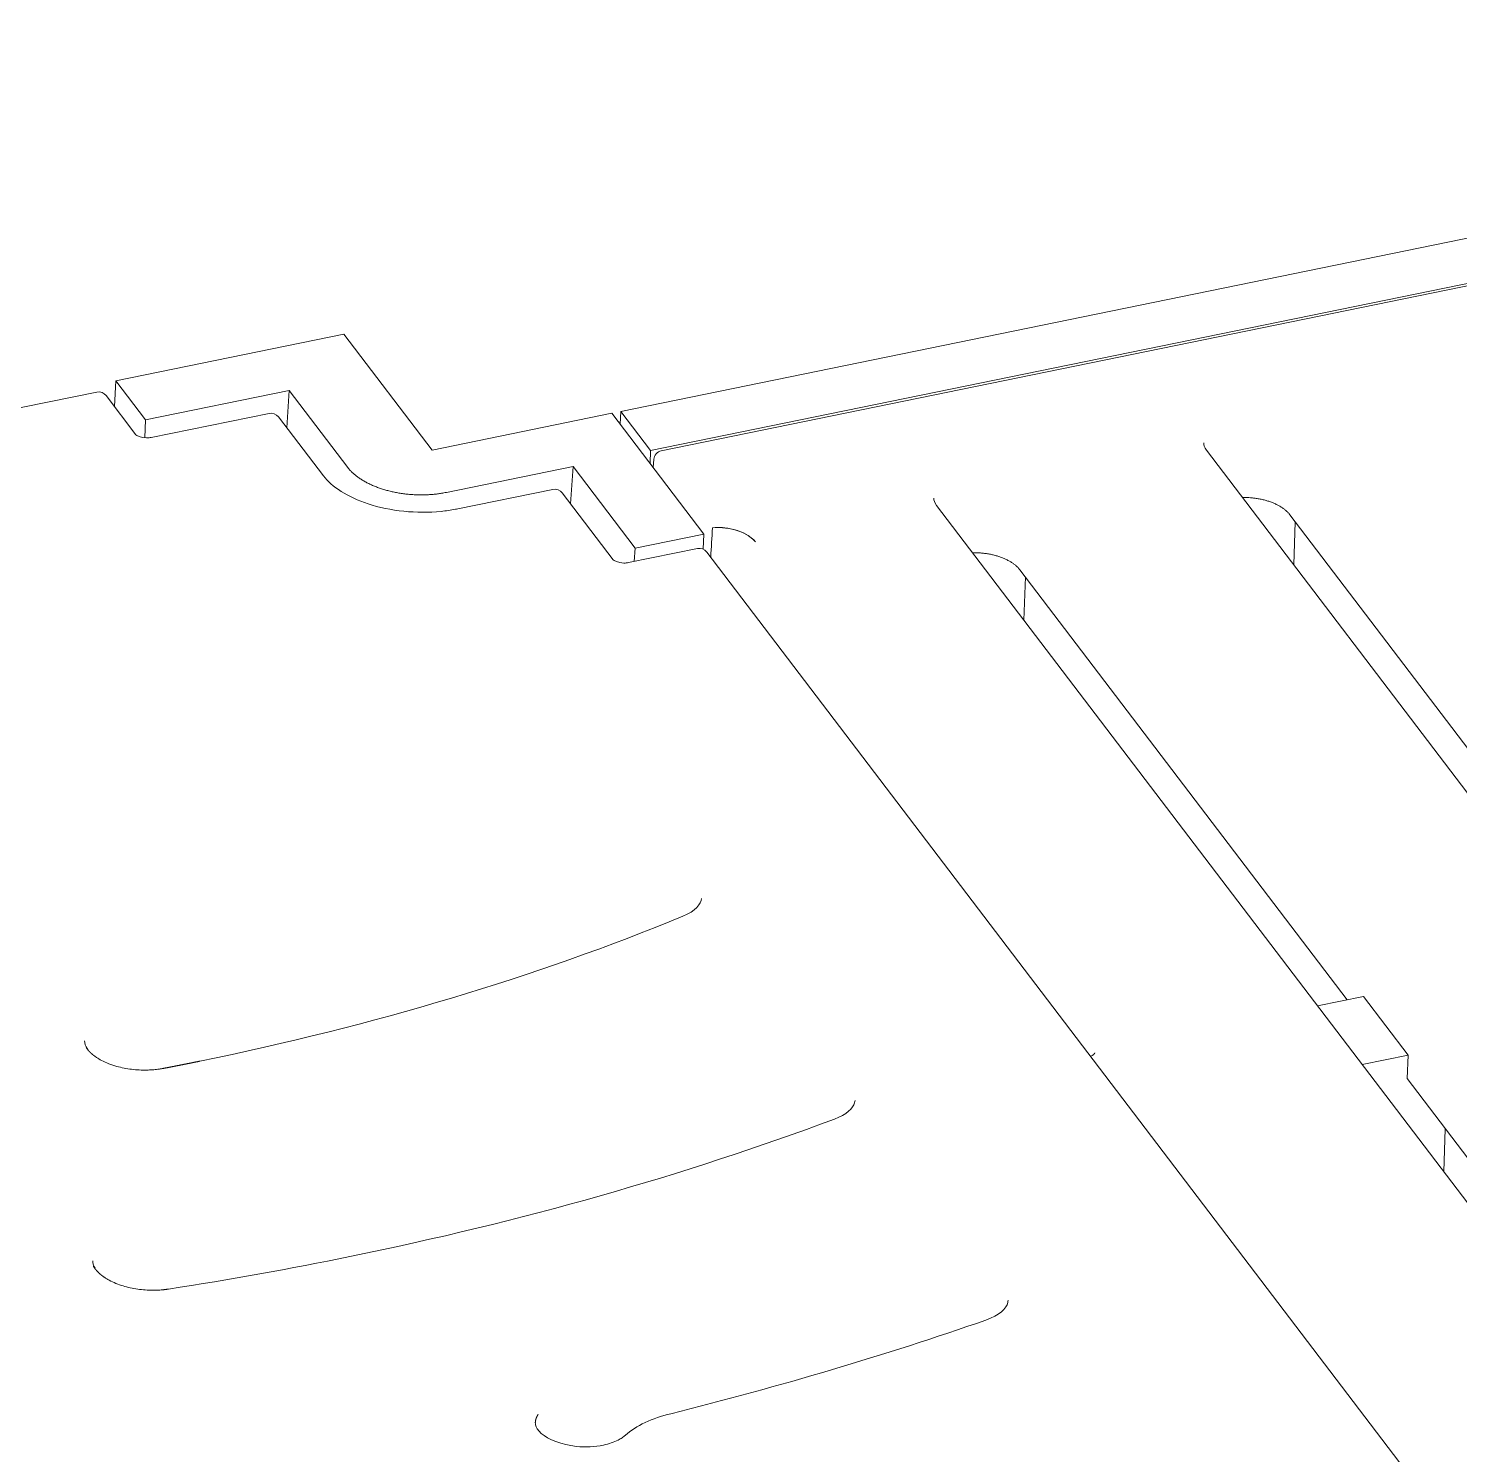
# Model space of a CAD drawing. Header units: millimetres. Extents: x 4267 to 8467, y 166 to 3136.
# Drawn here: x 4687.8 to 4757.4, y 1873.2 to 1942.5 of the extents above; entities that cross this region are included whole.
import ezdxf

# ---------------------------------------------------------------- set-up
doc = ezdxf.new("R2010")
doc.units = ezdxf.units.MM
doc.styles.get("Standard").update_dxf_attribs({"font": 'SimSun.ttf'})
doc.dimstyles.new('ISO-25', dxfattribs={"dimtxt": 2.5, "dimasz": 2.5, "dimexe": 1.25, "dimexo": 0.625, "dimtad": 1, "dimtxsty": 'Standard', "dimcen": 2.5, "dimadec": 0, "dimazin": 0, "dimtfac": 1, "dimtmove": 0, "dimatfit": 3, "dimfxl": 1, "dimarcsym": 0})

msp = doc.modelspace()

# ---------------------------------------------------------------- linework, layer by layer
at = {"linetype": 'Continuous', "lineweight": 5}
for p, q in [((4716.615, 1923.888, 326.374), (5135.162, 2009.535, 326.374)), ((4718.065, 1921.983, 326.374), (5136.612, 2007.63, 326.374)), ((4772.067, 1932.918, 326.374), (4718.585, 1921.974, 326.374)), ((4692.056, 1925.377, 326.374), (4703.147, 1927.646, 326.374)), ((4703.147, 1927.646, 326.374), (4707.436, 1922.01, 326.374)), ((4691.993, 1924.125, 326.374), (4692.056, 1925.377, 326.374)), ((4692.056, 1925.377, 326.374), (4693.5, 1923.48, 326.374)), ((4691.129, 1924.833, 326.374), (4608.195, 1907.862, 326.374)), ((4693.033, 1922.758, 326.374), (4691.585, 1924.662, 326.374)), ((4693.5, 1923.48, 326.374), (4700.487, 1924.909, 326.374)), ((4700.369, 1923.097, 326.374), (4700.487, 1924.909, 326.374)), ((4700.487, 1924.909, 326.374), (4703.333, 1921.17, 326.374)), ((4699.511, 1923.798, 326.374), (4693.778, 1922.625, 326.374)), ((4716.182, 1923.8, 326.374), (4707.436, 1922.01, 326.374)), ((4720.654, 1917.924, 326.374), (4716.182, 1923.8, 326.374)), ((4716.615, 1923.888, 326.374), (4716.589, 1923.265, 326.374)), ((4718.065, 1921.983, 326.374), (4716.615, 1923.888, 326.374)), ((4693.468, 1922.605, 326.374), (4693.5, 1923.48, 326.374)), ((4702.152, 1920.755, 326.374), (4699.966, 1923.627, 326.374)), ((4718.039, 1921.359, 326.374), (4718.065, 1921.983, 326.374)), ((4772.755, 1885.682, 326.374), (4745.108, 1922.009, 326.374)), ((4708.134, 1919.951, 326.374), (4714.294, 1921.212, 326.374)), ((4714.294, 1921.212, 326.374), (4714.176, 1919.399, 326.374)), ((4714.294, 1921.212, 326.374), (4717.316, 1917.241, 326.374)), ((4718.222, 1921.562, 326.374), (4718.19, 1921.161, 326.374)), ((4713.318, 1920.1, 326.374), (4708.683, 1919.151, 326.374)), ((4716.252, 1916.671, 326.374), (4713.773, 1919.929, 326.374)), ((4765.306, 1875.534, 326.374), (4731.98, 1919.323, 326.374)), ((4765.075, 1897.961, 326.374), (4749.163, 1918.869, 326.374)), ((4749.424, 1918.526, 326.374), (4749.352, 1916.432, 326.374)), ((4717.316, 1917.241, 326.374), (4720.654, 1917.924, 326.374)), ((4720.654, 1917.924, 326.374), (4720.618, 1917.195, 326.374)), ((4720.347, 1917.223, 326.374), (4716.997, 1916.537, 326.374)), ((4717.316, 1917.241, 326.374), (4717.265, 1916.592, 326.374)), ((4756.675, 1869.915, 326.374), (4720.802, 1917.052, 326.374)), ((4751.947, 1895.275, 326.374), (4736.035, 1916.183, 326.374)), ((4736.297, 1915.839, 326.374), (4736.225, 1913.746, 326.374)), ((4750.506, 1894.98, 326.374), (4752.746, 1895.439, 326.374)), ((4752.746, 1895.439, 326.374), (4754.921, 1892.581, 326.374)), ((4754.921, 1892.581, 326.374), (4752.681, 1892.123, 326.374)), ((4754.864, 1891.443, 326.374), (4754.921, 1892.581, 326.374)), ((4769.756, 1871.874, 326.374), (4754.864, 1891.443, 326.374)), ((4756.649, 1886.909, 326.374), (4756.721, 1889.002, 326.374)), ((4712.595, 1875.096, 326.374), (4712.595, 1875.106, 326.374))]:
    msp.add_line(p, q, dxfattribs=at)
for points in [[(4703.333, 1921.17), (4703.379, 1921.112, 0.009865), (4703.428, 1921.054, 0.00936), (4703.481, 1920.997, 0.008951), (4703.537, 1920.94, 0.008722), (4703.597, 1920.884, 0.008431), (4703.66, 1920.829, 0.008139), (4703.726, 1920.774, 0.007841), (4703.795, 1920.721, 0.007587), (4703.867, 1920.668, 0.00732), (4703.942, 1920.617, 0.00708), (4704.02, 1920.567, 0.006838), (4704.101, 1920.518, 0.00662), (4704.185, 1920.47, 0.006403), (4704.271, 1920.424, 0.006205), (4704.359, 1920.379, 0.006012), (4704.449, 1920.336, 0.005834), (4704.542, 1920.294, 0.005664), (4704.637, 1920.254, 0.005506), (4704.733, 1920.216, 0.005355), (4704.831, 1920.179, 0.00521), (4704.931, 1920.145, 0.005083), (4705.031, 1920.112, 0.004962), (4705.133, 1920.081, 0.004839), (4705.236, 1920.052, 0.004706), (4705.34, 1920.024, 0.004649), (4705.444, 1919.999, 0.004581), (4705.551, 1919.975, 0.004498), (4705.659, 1919.952, 0.00449), (4705.769, 1919.932, 0.004465), (4705.88, 1919.913, 0.00444), (4705.993, 1919.896, 0.004411), (4706.106, 1919.881, 0.004397), (4706.22, 1919.868, 0.004384), (4706.335, 1919.857, 0.004384), (4706.451, 1919.848, 0.004366), (4706.567, 1919.841, 0.004342), (4706.683, 1919.836, 0.004378), (4706.799, 1919.833, 0.004468), (4706.915, 1919.832, 0.00436), (4707.031, 1919.833, 0.0041), (4707.145, 1919.836, 0.004517), (4707.261, 1919.841, 0.005372), (4707.378, 1919.849, 0.004164), (4707.487, 1919.857, 0.001561), (4707.586, 1919.866, 0.005816), (4707.709, 1919.881, 0.010169), (4707.894, 1919.91, 0.005168), (4708.134, 1919.951, 0.0028)], [(4749.163, 1918.869), (4749.128, 1918.913, 0.012485), (4749.089, 1918.958, 0.011397), (4749.046, 1919.002, 0.010733), (4749.001, 1919.046, 0.010588), (4748.951, 1919.089, 0.010233), (4748.898, 1919.132, 0.009865), (4748.841, 1919.174, 0.009466), (4748.781, 1919.216, 0.009174), (4748.717, 1919.256, 0.008828), (4748.65, 1919.296, 0.008551), (4748.579, 1919.334, 0.008239), (4748.506, 1919.372, 0.007989), (4748.429, 1919.407, 0.007726), (4748.349, 1919.441, 0.00752), (4748.266, 1919.474, 0.007274), (4748.181, 1919.504, 0.007048), (4748.094, 1919.533, 0.006911), (4748.004, 1919.56, 0.006872), (4747.913, 1919.584, 0.006537), (4747.82, 1919.607, 0.00602), (4747.726, 1919.627, 0.00646), (4747.63, 1919.645, 0.007463), (4747.531, 1919.661, 0.005681), (4747.437, 1919.674, 0.002193), (4747.352, 1919.685, 0.007661), (4747.243, 1919.694, 0.012902), (4747.078, 1919.7, 0.006433), (4746.861, 1919.705, 0.003461)], [(4736.035, 1916.183), (4736, 1916.227, 0.012486), (4735.961, 1916.271, 0.011398), (4735.919, 1916.315, 0.010734), (4735.873, 1916.359, 0.010589), (4735.823, 1916.403, 0.010234), (4735.77, 1916.446, 0.009866), (4735.713, 1916.488, 0.009467), (4735.653, 1916.53, 0.009174), (4735.589, 1916.57, 0.008829), (4735.522, 1916.61, 0.008551), (4735.451, 1916.648, 0.00824), (4735.378, 1916.685, 0.00799), (4735.301, 1916.721, 0.007726), (4735.221, 1916.755, 0.007521), (4735.138, 1916.787, 0.007275), (4735.053, 1916.818, 0.007048), (4734.966, 1916.847, 0.006912), (4734.876, 1916.874, 0.006873), (4734.785, 1916.898, 0.006537), (4734.692, 1916.921, 0.006021), (4734.598, 1916.941, 0.00646), (4734.502, 1916.959, 0.007463), (4734.403, 1916.974, 0.005681), (4734.309, 1916.988, 0.002193), (4734.224, 1916.999, 0.007661), (4734.116, 1917.007, 0.012901), (4733.95, 1917.014, 0.006433), (4733.734, 1917.019, 0.00346)], [(4691.116, 1892.47), (4691.103, 1892.479, -0.001506), (4691.091, 1892.488, -0.001526), (4691.078, 1892.496, -0.00154), (4691.065, 1892.505, -0.001546), (4691.053, 1892.514, -0.001555), (4691.041, 1892.523, -0.001564), (4691.029, 1892.532, -0.001575), (4691.017, 1892.54, -0.001583), (4691.005, 1892.549, -0.001593), (4690.993, 1892.558, -0.001602), (4690.981, 1892.567, -0.001613), (4690.97, 1892.576, -0.001622), (4690.958, 1892.585, -0.001633), (4690.947, 1892.594, -0.001642), (4690.936, 1892.603, -0.001653), (4690.925, 1892.612, -0.001662), (4690.914, 1892.621, -0.001673), (4690.903, 1892.631, -0.001682), (4690.893, 1892.64, -0.001693), (4690.882, 1892.649, -0.001702), (4690.872, 1892.658, -0.001713), (4690.862, 1892.667, -0.001723), (4690.852, 1892.676, -0.001734), (4690.842, 1892.685, -0.001743), (4690.832, 1892.695, -0.001755), (4690.822, 1892.704, -0.001764), (4690.813, 1892.713, -0.001776), (4690.803, 1892.722, -0.001785), (4690.794, 1892.732, -0.001797), (4690.785, 1892.741, -0.001807), (4690.775, 1892.75, -0.001818), (4690.766, 1892.759, -0.001827), (4690.758, 1892.769, -0.00184), (4690.749, 1892.778, -0.001852), (4690.74, 1892.787, -0.00186), (4690.732, 1892.796, -0.001858), (4690.723, 1892.806, -0.001885), (4690.715, 1892.815, -0.00193), (4690.707, 1892.824, -0.001891), (4690.699, 1892.834, -0.001784), (4690.691, 1892.843, -0.001966), (4690.684, 1892.852, -0.002323), (4690.676, 1892.862, -0.001813), (4690.668, 1892.871, -0.000762), (4690.662, 1892.879, -0.002515), (4690.654, 1892.889, -0.00405), (4690.642, 1892.906, -0.001983), (4690.626, 1892.927, -0.001078)], [(4739.556, 1892.566), (4739.561, 1892.569, 0.003779), (4739.566, 1892.572, 0.003746), (4739.571, 1892.576, 0.003737), (4739.576, 1892.579, 0.003761), (4739.58, 1892.583, 0.003772), (4739.585, 1892.586, 0.003779), (4739.59, 1892.59, 0.003784), (4739.594, 1892.594, 0.003793), (4739.599, 1892.597, 0.003798), (4739.603, 1892.601, 0.003807), (4739.608, 1892.605, 0.003809), (4739.612, 1892.61, 0.003813), (4739.616, 1892.614, 0.003819), (4739.621, 1892.618, 0.00383), (4739.625, 1892.622, 0.003822), (4739.629, 1892.627, 0.003802), (4739.633, 1892.631, 0.003835), (4739.637, 1892.636, 0.003916), (4739.641, 1892.64, 0.003802), (4739.645, 1892.645, 0.00355), (4739.649, 1892.65, 0.003918), (4739.653, 1892.655, 0.004671), (4739.656, 1892.66, 0.003539), (4739.66, 1892.664, 0.00121), (4739.663, 1892.669, 0.004992), (4739.667, 1892.674, 0.008573), (4739.673, 1892.683, 0.004177), (4739.68, 1892.695, 0.002207)], [(4696.14, 1892.289), (4696.111, 1892.283, -0.000051), (4696.082, 1892.277, -0.000051), (4696.053, 1892.271, -0.000051), (4696.024, 1892.265, -0.000051), (4695.995, 1892.259, -0.000051), (4695.965, 1892.253, -0.000051), (4695.936, 1892.247, -0.000051), (4695.907, 1892.241, -0.000051), (4695.878, 1892.236, -0.000051), (4695.849, 1892.23, -0.000051), (4695.819, 1892.224, -0.000051), (4695.79, 1892.218, -0.000051), (4695.761, 1892.212, -0.000051), (4695.732, 1892.206, -0.000051), (4695.703, 1892.2, -0.000051), (4695.673, 1892.194, -0.000051), (4695.644, 1892.188, -0.000051), (4695.615, 1892.183, -0.000051), (4695.586, 1892.177, -0.000051), (4695.557, 1892.171, -0.000051), (4695.527, 1892.165, -0.000051), (4695.498, 1892.159, -0.000051), (4695.469, 1892.153, -0.000051), (4695.44, 1892.147, -0.000051), (4695.411, 1892.142, -0.000051), (4695.381, 1892.136, -0.000051), (4695.352, 1892.13, -0.000051), (4695.323, 1892.124, -0.000051), (4695.294, 1892.118, -0.000051), (4695.265, 1892.113, -0.000049), (4695.235, 1892.107, -0.000048), (4695.206, 1892.101, -0.000046), (4695.177, 1892.095, -0.000046), (4695.148, 1892.089, -0.000046), (4695.119, 1892.084, -0.000046), (4695.089, 1892.078, -0.000046), (4695.06, 1892.072, -0.000046), (4695.031, 1892.066, -0.000046), (4695.002, 1892.061, -0.000046), (4694.972, 1892.055, -0.000046), (4694.943, 1892.049, -0.000046), (4694.914, 1892.043, -0.000046), (4694.885, 1892.038, -0.000046), (4694.855, 1892.032, -0.000046), (4694.826, 1892.026, -0.000046), (4694.797, 1892.02, -0.000046), (4694.767, 1892.015, -0.000046), (4694.738, 1892.009, -0.000047), (4694.709, 1892.003, -0.000046), (4694.679, 1891.998, -0.000043), (4694.65, 1891.992, -0.000047), (4694.621, 1891.986, -0.000056), (4694.59, 1891.98, -0.000043), (4694.562, 1891.975, -0.000015), (4694.536, 1891.97, -0.00006), (4694.503, 1891.963, -0.000104), (4694.452, 1891.953, -0.000051), (4694.386, 1891.941, -0.000027)], [(4691.521, 1881.761), (4691.505, 1881.771, -0.001795), (4691.49, 1881.782, -0.001823), (4691.475, 1881.792, -0.001843), (4691.46, 1881.803, -0.001851), (4691.446, 1881.813, -0.001864), (4691.431, 1881.824, -0.001877), (4691.417, 1881.834, -0.001893), (4691.402, 1881.845, -0.001905), (4691.388, 1881.856, -0.00192), (4691.375, 1881.866, -0.001933), (4691.361, 1881.877, -0.001948), (4691.347, 1881.888, -0.001961), (4691.334, 1881.899, -0.001976), (4691.321, 1881.91, -0.001989), (4691.308, 1881.92, -0.002005), (4691.295, 1881.931, -0.002018), (4691.283, 1881.942, -0.002034), (4691.271, 1881.953, -0.002047), (4691.258, 1881.964, -0.002064), (4691.246, 1881.975, -0.002077), (4691.235, 1881.986, -0.002094), (4691.223, 1881.997, -0.002107), (4691.211, 1882.008, -0.002123), (4691.2, 1882.019, -0.002137), (4691.189, 1882.03, -0.002154), (4691.178, 1882.041, -0.002167), (4691.167, 1882.053, -0.002184), (4691.157, 1882.064, -0.002197), (4691.146, 1882.075, -0.002214), (4691.136, 1882.086, -0.002228), (4691.126, 1882.097, -0.002244), (4691.116, 1882.108, -0.002257), (4691.107, 1882.119, -0.002275), (4691.097, 1882.13, -0.002291), (4691.088, 1882.141, -0.002304), (4691.079, 1882.152, -0.002305), (4691.07, 1882.164, -0.002338), (4691.061, 1882.175, -0.002394), (4691.052, 1882.186, -0.002353), (4691.044, 1882.197, -0.002216), (4691.035, 1882.208, -0.002481), (4691.027, 1882.219, -0.003021), (4691.019, 1882.231, -0.002303), (4691.011, 1882.242, -0.000755), (4691.004, 1882.252, -0.00333), (4690.996, 1882.265, -0.005866), (4690.983, 1882.285, -0.00289), (4690.966, 1882.312, -0.001529)], [(4712.595, 1875.106), (4712.587, 1875.094, 0.003817), (4712.58, 1875.082, 0.003812), (4712.573, 1875.07, 0.003843), (4712.565, 1875.058, 0.003919), (4712.558, 1875.046, 0.003979), (4712.551, 1875.033, 0.004033), (4712.545, 1875.021, 0.004084), (4712.539, 1875.008, 0.004143), (4712.532, 1874.996, 0.004196), (4712.527, 1874.983, 0.004253), (4712.521, 1874.97, 0.004303), (4712.515, 1874.958, 0.004356), (4712.51, 1874.945, 0.004408), (4712.505, 1874.932, 0.004469), (4712.5, 1874.919, 0.004504), (4712.496, 1874.905, 0.004525), (4712.492, 1874.892, 0.00461), (4712.488, 1874.879, 0.004756), (4712.484, 1874.865, 0.004655), (4712.48, 1874.852, 0.004374), (4712.477, 1874.839, 0.004881), (4712.474, 1874.825, 0.005895), (4712.471, 1874.811, 0.004473), (4712.469, 1874.798, 0.001474), (4712.467, 1874.786, 0.006418), (4712.465, 1874.77, 0.011161), (4712.462, 1874.746, 0.005438), (4712.46, 1874.714, 0.002863)], [(4719.052, 1875.143), (4719.052, 1875.143, 0.000061), (4719.052, 1875.143, 0.000061), (4719.052, 1875.143, 0.000061), (4719.052, 1875.143, 0.000061), (4719.052, 1875.143, 0.000061), (4719.052, 1875.143, 0.000061), (4719.052, 1875.143, 0.000061), (4719.052, 1875.143, 0.000061), (4719.052, 1875.143, 0.000061), (4719.052, 1875.143, 0.000061), (4719.052, 1875.143, 0.000061), (4719.052, 1875.143, 0.000061), (4719.052, 1875.143, 0.000061), (4719.052, 1875.143, 0.000061), (4719.052, 1875.143, 0.000061), (4719.052, 1875.143, 0.000061), (4719.052, 1875.143, 0.000061), (4719.052, 1875.143, 0.000061), (4719.052, 1875.143, 0.000061), (4719.052, 1875.143, 0.000061), (4719.052, 1875.143, 0.000061), (4719.052, 1875.143, 0.000061), (4719.052, 1875.143, 0.000061), (4719.052, 1875.143, 0.000061), (4719.052, 1875.143, 0.000061), (4719.052, 1875.143, 0.00006), (4719.052, 1875.143, 0.000061), (4719.052, 1875.143, 0.000062), (4719.052, 1875.143, 0.00006), (4719.052, 1875.143, 0.000056), (4719.052, 1875.143, 0.000062), (4719.052, 1875.143, 0.000074), (4719.052, 1875.143, 0.000056), (4719.052, 1875.143, 0.000019), (4719.052, 1875.143, 0.000079), (4719.052, 1875.143, 0.000136), (4719.052, 1875.143, 0.000067), (4719.052, 1875.143, 0.000035)]]:
    msp.add_lwpolyline(points, format="xyb", dxfattribs=at)
for points in [[(4691.584, 1924.662, 326.374), (4691.482, 1924.8, 326.374), (4691.297, 1924.869, 326.374), (4691.129, 1924.833, 326.374)], [(4699.966, 1923.627, 326.374), (4699.863, 1923.764, 326.374), (4699.679, 1923.834, 326.374), (4699.511, 1923.797, 326.374)], [(4745.108, 1922.009, 326.374), (4745.002, 1922.15, 326.374), (4744.972, 1922.264, 326.374), (4744.977, 1922.361, 326.374)], [(4718.585, 1921.974, 326.374), (4718.391, 1921.937, 326.374), (4718.234, 1921.76, 326.374), (4718.222, 1921.562, 326.374)], [(4713.773, 1919.929, 326.374), (4713.67, 1920.067, 326.374), (4713.486, 1920.136, 326.374), (4713.318, 1920.1, 326.374)], [(4731.98, 1919.323, 326.374), (4731.874, 1919.464, 326.374), (4731.845, 1919.578, 326.374), (4731.849, 1919.675, 326.374)], [(4721.077, 1918.234, 326.374), (4721.049, 1917.756, 326.374), (4721.021, 1917.279, 326.374), (4720.993, 1916.801, 326.374)], [(4721.077, 1918.234, 326.374), (4721.939, 1918.291, 326.374), (4722.817, 1918.003, 326.374), (4723.165, 1917.545, 326.374)], [(4720.802, 1917.051, 326.374), (4720.7, 1917.189, 326.374), (4720.515, 1917.259, 326.374), (4720.347, 1917.223, 326.374)], [(4720.536, 1900.203, 326.374), (4720.527, 1899.952, 326.374), (4720.251, 1899.589, 326.374), (4719.638, 1899.338, 326.374)], [(4719.638, 1899.338, 326.374), (4712.502, 1896.393, 326.374), (4704.572, 1894.013, 326.374), (4696.14, 1892.289, 326.374)], [(4690.69, 1892.863, 326.374), (4690.573, 1893.022, 326.374), (4690.522, 1893.171, 326.374), (4690.537, 1893.284, 326.374)], [(4739.556, 1892.566, 326.374), (4739.532, 1892.549, 326.374), (4739.502, 1892.534, 326.374), (4739.468, 1892.525, 326.374)], [(4727.021, 1889.474, 326.374), (4719.712, 1886.741, 326.374), (4711.784, 1884.492, 326.374), (4703.44, 1882.785, 326.374)], [(4703.44, 1882.785, 326.374), (4700.548, 1882.193, 326.374), (4697.606, 1881.666, 326.374), (4694.624, 1881.206, 326.374)], [(4691.044, 1882.226, 326.374), (4690.961, 1882.359, 326.374), (4690.927, 1882.481, 326.374), (4690.938, 1882.577, 326.374)], [(4734.378, 1879.695, 326.374), (4729.475, 1877.99, 326.374), (4724.352, 1876.468, 326.374), (4719.051, 1875.143, 326.374)], [(4719.053, 1875.144, 326.374), (4718.146, 1874.927, 326.374), (4717.36, 1874.559, 326.374), (4716.842, 1874.098, 326.374)]]:
    msp.add_open_spline(points, degree=3, dxfattribs=at)
for points, knots in [([(4693.778, 1922.624, 326.374), (4693.71, 1922.614, 326.374), (4693.369, 1922.56, 326.374), (4693.019, 1922.736, 326.374), (4693.033, 1922.758, 326.374)], [0, 0, 0, 0, 0.236247, 1, 1, 1, 1]), ([(4708.683, 1919.152, 326.374), (4708.648, 1919.144, 326.374), (4708.387, 1919.094, 326.374), (4706.957, 1918.882, 326.374), (4704.197, 1919.17, 326.374), (4702.544, 1920.225, 326.374), (4702.152, 1920.754, 326.374)], [0, 0, 0, 0, 0.01491, 0.108063, 0.57182, 1, 1, 1, 1]), ([(4723.165, 1917.545, 326.374), (4722.968, 1917.805, 326.374), (4722.582, 1918.025, 326.374), (4721.677, 1918.255, 326.374), (4721.414, 1918.267, 326.374), (4721.077, 1918.234, 326.374)], [0.0114517, 0.0114517, 0.0114517, 0.0114517, 0.2342101, 0.2342101, 0.4455169, 0.4455169, 0.4455169, 0.4455169]), ([(4716.997, 1916.537, 326.374), (4716.929, 1916.527, 326.374), (4716.588, 1916.473, 326.374), (4716.237, 1916.649, 326.374), (4716.252, 1916.671, 326.374)], [0, 0, 0, 0, 0.236247, 1, 1, 1, 1]), ([(4694.386, 1891.941, 326.374), (4694.373, 1891.938, 326.374), (4694.353, 1891.935, 326.374), (4694.327, 1891.93, 326.374), (4694.298, 1891.925, 326.374), (4694.258, 1891.918, 326.374), (4694.207, 1891.91, 326.374), (4694.156, 1891.903, 326.374), (4694.034, 1891.886, 326.374), (4693.881, 1891.871, 326.374), (4693.696, 1891.86, 326.374), (4693.481, 1891.853, 326.374), (4693.187, 1891.859, 326.374), (4692.82, 1891.89, 326.374), (4692.451, 1891.949, 326.374), (4691.942, 1892.07, 326.374), (4691.471, 1892.251, 326.374), (4691.191, 1892.419, 326.374), (4691.116, 1892.47, 326.374)], [0, 0, 0, 0, 0.0074599, 0.011207, 0.0149654, 0.0243955, 0.0338951, 0.0434629, 0.0530979, 0.1020277, 0.127052, 0.152416, 0.2163652, 0.2817282, 0.3479503, 0.4144262, 0.5731779, 0.6380044, 0.6380044, 0.6380044, 0.6380044]), ([(4728.015, 1890.377, 326.374), (4728.009, 1890.338, 326.374), (4727.976, 1890.068, 326.374), (4727.596, 1889.684, 326.374), (4727.021, 1889.474, 326.374)], [0, 0, 0, 0, 0.135537, 1, 1, 1, 1]), ([(4694.624, 1881.206, 326.374), (4694.61, 1881.204, 326.374), (4694.59, 1881.201, 326.374), (4694.563, 1881.197, 326.374), (4694.532, 1881.192, 326.374), (4694.49, 1881.187, 326.374), (4694.437, 1881.181, 326.374), (4694.383, 1881.175, 326.374), (4694.256, 1881.163, 326.374), (4694.097, 1881.152, 326.374), (4693.907, 1881.148, 326.374), (4693.688, 1881.149, 326.374), (4693.39, 1881.166, 326.374), (4693.023, 1881.211, 326.374), (4692.66, 1881.284, 326.374), (4692.183, 1881.418, 326.374), (4691.792, 1881.589, 326.374), (4691.565, 1881.731, 326.374), (4691.521, 1881.761, 326.374)], [0, 0, 0, 0, 0.0078931, 0.0118565, 0.0158311, 0.0257995, 0.0358357, 0.0459383, 0.056106, 0.1076421, 0.1339366, 0.160543, 0.2273883, 0.2953931, 0.3639533, 0.432428, 0.5858794, 0.6253323, 0.6253323, 0.6253323, 0.6253323]), ([(4735.455, 1880.665, 326.374), (4735.451, 1880.624, 326.374), (4735.436, 1880.337, 326.374), (4735.024, 1879.914, 326.374), (4734.378, 1879.695, 326.374)], [0, 0, 0, 0, 0.129965, 1, 1, 1, 1]), ([(4716.842, 1874.098, 326.374), (4716.79, 1874.06, 326.374), (4716.751, 1874.027, 326.374), (4716.654, 1873.955, 326.374), (4716.375, 1873.787, 326.374), (4715.678, 1873.549, 326.374), (4714.166, 1873.464, 326.374), (4712.753, 1874.021, 326.374), (4712.465, 1874.552, 326.374), (4712.46, 1874.666, 326.374), (4712.46, 1874.714, 326.374)], [0, 0, 0, 0, 0.014107, 0.040324, 0.091725, 0.232369, 0.441749, 0.773962, 0.940808, 1, 1, 1, 1])]:
    msp.add_open_spline(points, degree=3, knots=knots, dxfattribs=at)

# ---------------------------------------------------------------- leaders
at = {"lineweight": 5}
msp.add_leader([(4673.172, 1876.241, 326.374), (4673.172, 2183.411, 326.374), (4801.515, 2183.411, 326.374)], dimstyle='ISO-25', override={"dimtxt": 10, "dimgap": 0.625, "dimtad": 0, "dimarcsym": 1}, dxfattribs=at)

doc.saveas('drawing.dxf')
